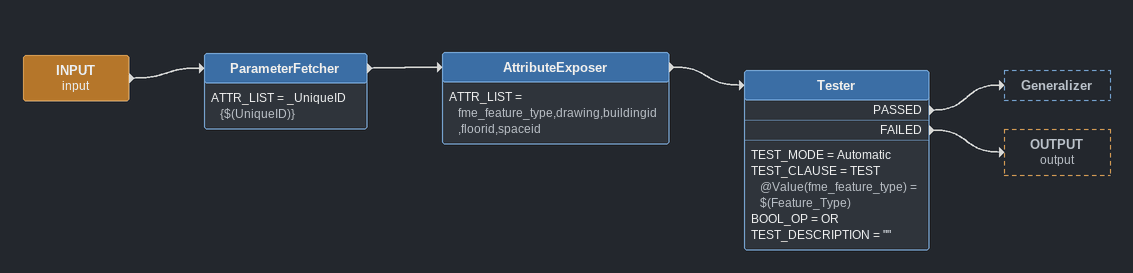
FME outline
INPUT (input)
    -> ParameterFetcher
ParameterFetcher
    ATTR_LIST = _UniqueID {$(UniqueID)}
    -> AttributeExposer
AttributeExposer
    ATTR_LIST = fme_feature_type,drawing,buildingid,floorid,spaceid
    -> Tester
Tester
    TEST_MODE = Automatic
    TEST_CLAUSE = TEST @Value(fme_feature_type) = $(Feature_Type)
    BOOL_OP = OR
    TEST_DESCRIPTION = ""
    PASSED -> Generalizer
    FAILED -> OUTPUT (output)
